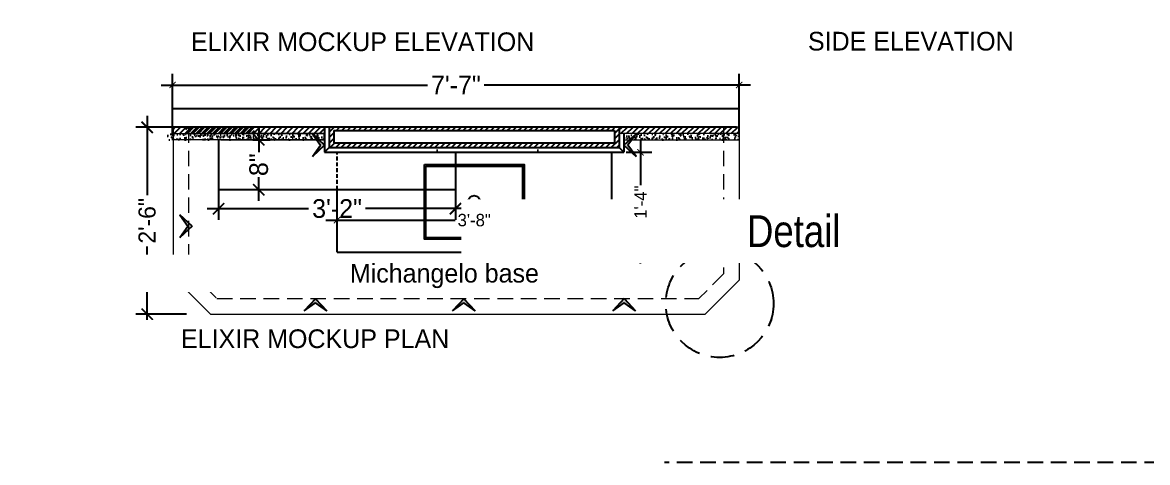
# Model space of a CAD drawing. Header units: inches. Extents: x -137722 to 81594, y -22256 to -1207.
# Drawn here: x -62696.8 to -62516.4, y -3459.7 to -3389.1 of the extents above; entities that cross this region are included whole.
import ezdxf

# ---------------------------------------------------------------- set-up
doc = ezdxf.new("R2010")
doc.units = ezdxf.units.IN
doc.header["$LTSCALE"] = 0.05
doc.header["$MEASUREMENT"] = 0
doc.header["$PDMODE"] = 3
doc.header["$PDSIZE"] = -4
doc.linetypes.add('A2-XREF-115_FURN$0$HIDDEN', pattern=[0.375, 0.25, -0.125])
doc.linetypes.add('DASHED2', pattern=[0.375, 0.25, -0.125])
doc.layers.get('Defpoints').update_dxf_attribs({"linetype": 'DASHED2'})
for name, color, linetype in [('beam', 7, 'Continuous'), ('Civil Dimension - Text', 7, 'Continuous'), ('Flooring Hatch', 251, 'Continuous'), ('HATCH', 251, 'Continuous'), ('text', 176, 'Continuous')]:
    doc.layers.add(name, color=color, linetype=linetype)
doc.layers.add('FURNITURE', color=36, linetype='Continuous', lineweight=18)
doc.styles.add('4MMOF3-8', font='ARIALN.TTF', dxfattribs={"height": 5.12})
doc.styles.add('9-128OF1-4', font='stylu.ttf')
doc.dimstyles.new('DIM 1-4', dxfattribs={"dimtxt": 3.0792, "dimasz": 1.82, "dimexe": 1.82, "dimexo": 0, "dimgap": 0.09, "dimtad": 0, "dimzin": 0, "dimdsep": 46, "dimlunit": 4, "dimtxsty": '9-128OF1-4', "dimblk": 'ARCHTICK', "dimcen": 1.8125, "dimdle": 1.82, "dimclrd": 8, "dimclre": 8, "dimadec": 0, "dimazin": 0, "dimtfac": 1, "dimtofl": 0, "dimtmove": 0, "dimatfit": 3, "dimldrblk": 'OPEN90', "dimfxl": 1, "dimtolj": 1, "dimtzin": 0, "dimlwd": -1, "dimarcsym": 0})

# ---------------------------------------------------------------- blocks, each defined once
blk = doc.blocks.new('adwawd')
at = {"layer": 'Flooring Hatch', "ltscale": 50, "true_color": 0xcd6928, "transparency": 33554687}
h = blk.add_hatch(color=32, dxfattribs=at)
h.dxf.hatch_style = 1
h.paths.add_polyline_path([(-77941.34, -7094.04), (-77946.01, -7099.05), (-77941.34, -7095.73), (-77936.68, -7099.05)])
at = {"layer": 'Civil Dimension - Text', "color": 2, "ltscale": 50}
for p, q in [((-77941.34, -7094.04), (-77946.01, -7099.05)), ((-77946.01, -7099.05), (-77941.34, -7095.73)), ((-77941.34, -7094.04), (-77936.68, -7099.05)), ((-77936.68, -7099.05), (-77941.34, -7095.73))]:
    blk.add_line(p, q, dxfattribs=at)
blk = doc.blocks.new('_ArchTick')
at = {"color": 0, "const_width": 0.15}
blk.add_lwpolyline([(-0.5, -0.5), (0.5, 0.5)], dxfattribs=at)
blk = doc.blocks.new('*D270')
at = {"layer": 'Civil Dimension - Text', "color": 8, "ltscale": 50, "transparency": 16777216}
for p, q in [((-62676.81, -3404.1), (-62676.81, -3416.8)), ((-62676.81, -3437.74), (-62676.81, -3425.04))]:
    blk.add_line(p, q, dxfattribs=at)
at = {"layer": 'Civil Dimension - Text', "color": 8, "lineweight": -2, "ltscale": 50, "transparency": 16777216}
for p, q in [((-62670.87, -3405.92), (-62678.63, -3405.92)), ((-62670.51, -3435.92), (-62678.63, -3435.92))]:
    blk.add_line(p, q, dxfattribs=at)
at = {"layer": 'Defpoints', "color": 0, "ltscale": 50, "transparency": 16777216}
for p in [(-62670.87, -3405.92), (-62676.81, -3435.92), (-62670.51, -3435.92)]:
    blk.add_point(p, dxfattribs=at)
at = {"layer": 'Civil Dimension - Text', "color": 8, "ltscale": 50, "transparency": 16777216, "xscale": 1.82, "yscale": 1.82, "zscale": 1.82}
for p, rotation in [((-62676.81, -3405.92), 90), ((-62676.81, -3435.92), 270)]:
    blk.add_blockref('_ArchTick', p, dxfattribs=dict(at, rotation=rotation))
at = {"layer": 'Civil Dimension - Text', "color": 0, "ltscale": 50, "transparency": 16777216, "insert": (-62676.81, -3420.92), "char_height": 2.75, "attachment_point": 5, "rotation": 90, "style": '9-128OF1-4'}
blk.add_mtext('\\A1;2\'-6"', dxfattribs=at)
blk = doc.blocks.new('_Open90')
at = {"color": 0, "linetype": 'ByBlock', "lineweight": -2}
for p, q in [((0, 0), (-1, 0)), ((-0.5, 0.5), (0, 0)), ((0, 0), (-0.5, -0.5))]:
    blk.add_line(p, q, dxfattribs=at)
blk = doc.blocks.new('*D272')
at = {"layer": 'Civil Dimension - Text', "color": 8, "ltscale": 50, "transparency": 16777216}
for p, q in [((-62658.91, -3406.1), (-62658.91, -3409.93)), ((-62658.91, -3417.74), (-62658.91, -3413.91))]:
    blk.add_line(p, q, dxfattribs=at)
at = {"layer": 'Civil Dimension - Text', "color": 8, "lineweight": -2, "ltscale": 50, "transparency": 16777216}
for p, q in [((-62659.85, -3407.92), (-62657.09, -3407.92)), ((-62659.85, -3415.92), (-62657.09, -3415.92))]:
    blk.add_line(p, q, dxfattribs=at)
at = {"layer": 'Defpoints', "color": 0, "ltscale": 50, "transparency": 16777216}
for p in [(-62659.85, -3407.92), (-62659.85, -3415.92), (-62658.91, -3415.92)]:
    blk.add_point(p, dxfattribs=at)
at = {"layer": 'Civil Dimension - Text', "color": 8, "ltscale": 50, "transparency": 16777216, "xscale": 1.82, "yscale": 1.82, "zscale": 1.82}
for p, rotation in [((-62658.91, -3407.92), 90), ((-62658.91, -3415.92), 270)]:
    blk.add_blockref('_ArchTick', p, dxfattribs=dict(at, rotation=rotation))
at = {"layer": 'Civil Dimension - Text', "color": 0, "ltscale": 50, "transparency": 16777216, "insert": (-62658.91, -3411.92), "char_height": 3, "attachment_point": 5, "rotation": 90, "style": '9-128OF1-4'}
blk.add_mtext('\\A1;8"', dxfattribs=at)
blk = doc.blocks.new('*D273')
at = {"layer": 'Civil Dimension - Text', "color": 8, "ltscale": 50, "transparency": 16777216}
for p, q in [((-62597.67, -3408.1), (-62597.67, -3415.2)), ((-62597.67, -3427.75), (-62597.67, -3420.66))]:
    blk.add_line(p, q, dxfattribs=at)
at = {"layer": 'Civil Dimension - Text', "color": 8, "lineweight": -2, "ltscale": 50, "transparency": 16777216}
for p, q in [((-62599.98, -3409.92), (-62595.85, -3409.92)), ((-62600.37, -3425.93), (-62595.85, -3425.93))]:
    blk.add_line(p, q, dxfattribs=at)
at = {"layer": 'Defpoints', "color": 0, "ltscale": 50, "transparency": 16777216}
for p in [(-62599.98, -3409.92), (-62600.37, -3425.93), (-62597.67, -3425.93)]:
    blk.add_point(p, dxfattribs=at)
at = {"layer": 'Civil Dimension - Text', "color": 8, "ltscale": 50, "transparency": 16777216}
for p, rotation in [((-62597.67, -3409.92), 90), ((-62597.67, -3425.93), 270)]:
    blk.add_blockref('_ArchTick', p, dxfattribs=dict(at, rotation=rotation))
at = {"layer": 'Civil Dimension - Text', "color": 0, "ltscale": 50, "transparency": 16777216, "insert": (-62597.67, -3417.93), "char_height": 2, "attachment_point": 5, "rotation": 90, "style": '9-128OF1-4'}
blk.add_mtext('\\A1;1\'-4"', dxfattribs=at)
blk = doc.blocks.new('*D271')
at = {"layer": 'Civil Dimension - Text', "color": 8, "lineweight": -2, "ltscale": 50, "transparency": 16777216}
for p, q in [((-62646.35, -3423.41), (-62646.35, -3419)), ((-62602.35, -3424.03), (-62602.35, -3419))]:
    blk.add_line(p, q, dxfattribs=at)
at = {"layer": 'Civil Dimension - Text', "color": 8, "ltscale": 50, "transparency": 16777216}
for p, q in [((-62648.17, -3420.82), (-62627.43, -3420.82)), ((-62600.53, -3420.82), (-62621.27, -3420.82))]:
    blk.add_line(p, q, dxfattribs=at)
at = {"layer": 'Defpoints', "color": 0, "ltscale": 50, "transparency": 16777216}
for p in [(-62602.35, -3420.82), (-62646.35, -3423.41), (-62602.35, -3424.03)]:
    blk.add_point(p, dxfattribs=at)
at = {"layer": 'Civil Dimension - Text', "color": 8, "ltscale": 50, "transparency": 16777216, "rotation": 180}
blk.add_blockref('_ArchTick', (-62646.35, -3420.82), dxfattribs=at)
at = {"layer": 'Civil Dimension - Text', "color": 8, "ltscale": 50, "transparency": 16777216}
blk.add_blockref('_ArchTick', (-62602.35, -3420.82), dxfattribs=at)
at = {"layer": 'Civil Dimension - Text', "color": 0, "ltscale": 50, "transparency": 16777216, "insert": (-62624.35, -3420.82), "char_height": 2, "attachment_point": 5, "style": '9-128OF1-4'}
blk.add_mtext('\\A1;3\'-8"', dxfattribs=at)
blk = doc.blocks.new('*D312')
at = {"layer": 'Civil Dimension - Text', "color": 8, "lineweight": -2, "ltscale": 50, "transparency": 16777216}
for p, q in [((-62672.73, -3407.07), (-62672.73, -3397.31)), ((-62581.85, -3407.07), (-62581.85, -3397.31))]:
    blk.add_line(p, q, dxfattribs=at)
at = {"layer": 'Civil Dimension - Text', "color": 8, "ltscale": 50, "transparency": 16777216}
for p, q in [((-62674.55, -3399.13), (-62631.85, -3399.13)), ((-62580.03, -3399.13), (-62622.74, -3399.13))]:
    blk.add_line(p, q, dxfattribs=at)
at = {"layer": 'Defpoints', "color": 0, "ltscale": 50, "transparency": 16777216}
for p in [(-62581.85, -3399.13), (-62672.73, -3407.07), (-62581.85, -3407.07)]:
    blk.add_point(p, dxfattribs=at)
at = {"layer": 'Civil Dimension - Text', "color": 8, "ltscale": 50, "transparency": 16777216, "rotation": 180}
blk.add_blockref('_ArchTick', (-62672.73, -3399.13), dxfattribs=at)
at = {"layer": 'Civil Dimension - Text', "color": 8, "ltscale": 50, "transparency": 16777216}
blk.add_blockref('_ArchTick', (-62581.85, -3399.13), dxfattribs=at)
at = {"layer": 'Civil Dimension - Text', "color": 0, "ltscale": 50, "transparency": 16777216, "insert": (-62627.29, -3399.13), "char_height": 3, "attachment_point": 5, "style": '9-128OF1-4'}
blk.add_mtext('\\A1;7\'-7"', dxfattribs=at)
blk = doc.blocks.new('*D569')
at = {"layer": 'Civil Dimension - Text', "color": 8, "lineweight": -2, "ltscale": 50, "transparency": 16777216}
for p, q in [((-62665.35, -3415.92), (-62665.35, -3420.79)), ((-62627.35, -3415.92), (-62627.35, -3420.79))]:
    blk.add_line(p, q, dxfattribs=at)
at = {"layer": 'Civil Dimension - Text', "color": 8, "ltscale": 50, "transparency": 16777216}
for p, q in [((-62667.17, -3418.97), (-62650.93, -3418.97)), ((-62625.53, -3418.97), (-62641.77, -3418.97))]:
    blk.add_line(p, q, dxfattribs=at)
at = {"layer": 'Defpoints', "color": 0, "ltscale": 50, "transparency": 16777216}
for p in [(-62665.35, -3415.92), (-62627.35, -3415.92), (-62665.35, -3418.97)]:
    blk.add_point(p, dxfattribs=at)
at = {"layer": 'Civil Dimension - Text', "color": 8, "ltscale": 50, "transparency": 16777216, "xscale": 1.82, "yscale": 1.82, "zscale": 1.82, "rotation": 180}
blk.add_blockref('_ArchTick', (-62665.35, -3418.97), dxfattribs=at)
at = {"layer": 'Civil Dimension - Text', "color": 8, "ltscale": 50, "transparency": 16777216, "xscale": 1.82, "yscale": 1.82, "zscale": 1.82}
blk.add_blockref('_ArchTick', (-62627.35, -3418.97), dxfattribs=at)
at = {"layer": 'Civil Dimension - Text', "color": 0, "ltscale": 50, "transparency": 16777216, "insert": (-62646.35, -3418.97), "char_height": 3, "attachment_point": 5, "style": '9-128OF1-4'}
blk.add_mtext('\\A1;3\'-2"', dxfattribs=at)

msp = doc.modelspace()

# ---------------------------------------------------------------- hatches: boundary and pattern name
at = {"layer": 'HATCH', "ltscale": 50, "true_color": 0x939598}
h = msp.add_hatch(dxfattribs=at)
h.set_pattern_fill('AR-CONC', color=252, scale=0.19685)
h.set_pattern_definition([(50, (3917.355, 4909.89), (1.411929493, -0.123527825), [0.147637795, -1.624015748]), (355, (3917.355, 4909.89), (-0.273132546, 1.480693177), [0.118110236, -1.299212598]), (100.4514445, (3917.4727, 4909.8797), (1.138796942, 1.357165337), [0.12547282, -1.380201008]), (46.1842, (3917.355, 4910.2837), (2.10086876, -0.325825356), [0.22145669, -2.43602362]), (96.6356355, (3917.53, 4910.2566), (1.83988572, 1.9175563), [0.188209335, -2.07030268]), (351.184164, (3917.355, 4910.2837), (1.83988572, 1.9175563), [0.177165354, -1.9488189]), (21, (3917.5519, 4910.1853), (1.175013882, -0.792556871), [0.147637795, -1.624015748]), (326, (3917.5519, 4910.1853), (0.47896719, 1.42746072), [0.118110236, -1.299212598]), (71.4514447, (3917.6498, 4910.1192), (1.653981057, 0.634903844), [0.125472815, -1.380201008]), (37.5, (3917.355, 4909.89), (0.023936723, 0.655302862), [0, -1.283464567, 0, -1.318897638, 0, -1.304133858]), (7.5, (3917.355, 4909.89), (0.51785342, 0.776401008), [0, -0.751968504, 0, -1.253937008, 0, -0.497047244]), (327.5, (3916.91605, 4909.89), (1.0508315673, -0.044399354), [0, -0.492125984, 0, -1.535433071, 0, -2.037401575]), (317.5, (3916.7192, 4909.89), (1.14800427, 0.197057052), [0, -0.63976378, 0, -1.01968504, 0, -1.446850394])])
h.paths.add_polyline_path([(-62673.6636, -3406.9181), (-62673.6636, -3407.9181), (-62648.3514, -3407.9246), (-62648.3514, -3406.9246)])
at = {"layer": 'HATCH', "ltscale": 50, "true_color": 0xb3691e}
h = msp.add_hatch(dxfattribs=at)
h.set_pattern_fill('ANSI31', color=32, scale=5)
h.set_pattern_definition([(45, (3979.76903, 4909.89), (-0.441941738, 0.441941738), [])])
edge = h.paths.add_edge_path()
edge.add_line((-62672.6636, -3405.9181), (-62672.6636, -3406.9181))
edge.add_line((-62672.6636, -3406.9181), (-62659.4901, -3406.9181))
edge.add_arc((-62667.3886, -3408.0967), 7.986, 8.486899, 15.831074)
edge.add_line((-62659.7055, -3405.9181), (-62672.6636, -3405.9181))
h = msp.add_hatch(dxfattribs=at)
h.set_pattern_fill('ANSI31', color=32, scale=5)
h.set_pattern_definition([(45, (16848.81605, 42172.897), (-0.4419417382, 0.4419417382), [])])
edge = h.paths.add_edge_path()
edge.add_line((-62648.3514, -3405.9181), (-62670.7055, -3405.9181))
edge.add_arc((-62678.3886, -3408.0967), 7.986, 8.486899, 15.831074, ccw=False)
edge.add_line((-62670.4901, -3406.9181), (-62648.3514, -3406.9181))
edge.add_line((-62648.3514, -3406.9181), (-62648.3514, -3405.9181))
h = msp.add_hatch(dxfattribs=at)
h.set_pattern_fill('ANSI31', color=32, scale=5)
h.set_pattern_definition([(45, (16844.81606, 42172.8905), (-0.4419417382, 0.4419417382), [])])
h.paths.add_polyline_path([(-62601.8514, -3408.4246), (-62646.8514, -3408.4246), (-62646.8514, -3406.4246), (-62601.8514, -3406.4246), (-62601.0561, -3405.9246), (-62647.6014, -3405.9181), (-62647.6014, -3409.1746), (-62601.1014, -3409.1746), (-62601.1014, -3405.9246), (-62601.8514, -3405.9246)])
h = msp.add_hatch(dxfattribs=at)
h.set_pattern_fill('ANSI31', color=32, scale=5)
h.set_pattern_definition([(45, (16838.81606, 42172.8905), (-0.4419417382, 0.4419417382), [])])
h.paths.add_polyline_path([(-62581.8514, -3406.9246), (-62581.8514, -3405.9246), (-62601.1014, -3405.9246), (-62601.1014, -3406.9246)])
at = {"layer": 'HATCH', "ltscale": 50, "true_color": 0x939598}
h = msp.add_hatch(dxfattribs=at)
h.set_pattern_fill('AR-CONC', color=252, scale=0.19685)
h.set_pattern_definition([(50, (3977.2581, 4909.8836), (1.411929493, -0.123527825), [0.147637795, -1.624015748]), (355, (3977.2581, 4909.8836), (-0.273132546, 1.480693177), [0.118110236, -1.299212598]), (100.4514445, (3977.3757, 4909.8733), (1.138796942, 1.357165337), [0.12547282, -1.380201008]), (46.1842, (3977.258, 4910.2773), (2.10086876, -0.325825356), [0.22145669, -2.43602362]), (96.6356355, (3977.4332, 4910.2501), (1.83988572, 1.9175563), [0.188209335, -2.07030268]), (351.184164, (3977.258, 4910.2773), (1.83988572, 1.9175563), [0.177165354, -1.9488189]), (21, (3977.4549, 4910.1788), (1.175013882, -0.792556871), [0.147637795, -1.624015748]), (326, (3977.455, 4910.1788), (0.47896719, 1.42746072), [0.118110236, -1.299212598]), (71.4514447, (3977.5529, 4910.1128), (1.653981057, 0.634903844), [0.125472815, -1.380201008]), (37.5, (3977.2581, 4909.88355), (0.023936723, 0.655302862), [0, -1.283464567, 0, -1.318897638, 0, -1.304133858]), (7.5, (3977.2581, 4909.88355), (0.51785342, 0.776401008), [0, -0.751968504, 0, -1.253937008, 0, -0.497047244]), (327.5, (3976.8191, 4909.88355), (1.0508315673, -0.044399354), [0, -0.492125984, 0, -1.535433071, 0, -2.037401575]), (317.5, (3976.6223, 4909.8836), (1.14800427, 0.197057052), [0, -0.63976378, 0, -1.01968504, 0, -1.446850394])])
h.paths.add_polyline_path([(-62600.3514, -3406.9246), (-62600.3514, -3407.9246), (-62581.8514, -3407.9246), (-62581.8514, -3406.9246)])
at = {"layer": 'HATCH', "ltscale": 50, "true_color": 0x636466}
h = msp.add_hatch(dxfattribs=at)
h.set_pattern_fill('AR-CONC', color=251, scale=2)
h.set_pattern_definition([(50, (16844.816, 42172.89), (14.3452037, -1.2550427), [1.5, -16.5]), (355, (16844.816, 42172.89), (-2.7750267, 15.0438427), [1.2, -13.2]), (100.451444, (16846.011, 42172.786), (11.570177, 13.7887998), [1.2748038, -14.0228422]), (46.1842, (16844.816, 42176.89), (21.3448266, -3.3103856), [2.25, -24.75]), (96.635635, (16846.595, 42176.615), (18.693239, 19.482372), [1.912207, -21.034275]), (351.184164, (16844.816, 42176.89), (18.693239, 19.482372), [1.8, -19.8]), (21, (16846.816, 42175.89), (11.938141, -8.0523778), [1.5, -16.5]), (326, (16846.816, 42175.89), (4.8663066, 14.503001), [1.2, -13.2]), (71.451445, (16847.811, 42175.22), (16.8044475, 6.450623), [1.2748038, -14.0228422]), (37.5, (16844.816, 42172.8905), (0.2431971, 6.65787708), [0, -13.04, 0, -13.4, 0, -13.25]), (7.5, (16844.816, 42172.8905), (5.26139075, 7.88823424), [0, -7.64, 0, -12.74, 0, -5.05]), (327.5, (16840.356, 42172.8905), (10.67644872, -0.45109743), [0, -5, 0, -15.6, 0, -20.7]), (317.5, (16838.356, 42172.8905), (11.6637234, 2.0020996), [0, -6.5, 0, -10.36, 0, -14.7])])
h.paths.add_polyline_path([(-62600.3514, -3409.9246), (-62600.3514, -3409.1746), (-62644.3514, -3409.1746), (-62644.3514, -3409.9246)])

# ---------------------------------------------------------------- linework, layer by layer
at = {"ltscale": 50}
for p, q in [((-62648.3514, -3405.9246), (-62648.3514, -3409.9246)), ((-62648.3514, -3407.9246), (-62648.3514, -3406.9246)), ((-62647.6014, -3405.9246), (-62647.6014, -3409.1746)), ((-62646.8514, -3406.4246), (-62646.8514, -3408.4246)), ((-62646.8514, -3406.4246), (-62601.8514, -3406.4246)), ((-62601.8514, -3406.4246), (-62601.8514, -3408.4246)), ((-62601.1014, -3405.9246), (-62601.1014, -3409.1746)), ((-62600.3514, -3406.9246), (-62600.3514, -3409.9246)), ((-62665.3514, -3407.9181), (-62665.3514, -3415.9181)), ((-62646.8514, -3408.4246), (-62601.8514, -3408.4246)), ((-62647.6014, -3409.1746), (-62648.3514, -3409.9246)), ((-62648.3514, -3409.9246), (-62600.3514, -3409.9246)), ((-62647.6014, -3409.1746), (-62601.1014, -3409.1746)), ((-62627.3514, -3409.9246), (-62627.3514, -3415.9246)), ((-62602.3514, -3409.9246), (-62602.3514, -3425.9346)), ((-62601.1014, -3409.1746), (-62600.3514, -3409.9246)), ((-62665.3514, -3415.9181), (-62627.3514, -3415.9246)), ((-62646.3514, -3425.9346), (-62646.3514, -3415.9246)), ((-62646.3514, -3425.9346), (-62602.3514, -3425.9346))]:
    msp.add_line(p, q, dxfattribs=at)
at = {"linetype": 'A2-XREF-115_FURN$0$HIDDEN', "ltscale": 50}
msp.add_line((-62646.3514, -3415.9246), (-62646.3514, -3409.9246), dxfattribs=at)
at = {"ltscale": 50}
for points in [[(-62632.3514, -3411.8796), (-62616.3514, -3411.8796), (-62616.3514, -3423.8796), (-62632.3514, -3423.8796)], [(-62632.1014, -3412.1296), (-62616.6014, -3412.1296), (-62616.6014, -3423.6296), (-62632.1014, -3423.6296)]]:
    msp.add_lwpolyline(points, close=True, dxfattribs=at)
msp.add_circle((-62624.3514, -3417.8796), 1, dxfattribs=at)
at = {"layer": 'beam', "color": 9, "linetype": 'A2-XREF-115_FURN$0$HIDDEN', "ltscale": 200, "true_color": 0xc7c8ca}
msp.add_line((-62390.598, -3459.7157), (-62593.848, -3459.7157), dxfattribs=at)
at = {"layer": 'Civil Dimension - Text', "ltscale": 50}
for p, q in [((-62672.7318, -3402.9181), (-62581.8514, -3402.9181)), ((-62658.3728, -3402.9181), (-62657.3728, -3402.9181)), ((-62581.8514, -3405.9181), (-62581.8514, -3402.9181)), ((-62582.2971, -3405.9181), (-62672.2971, -3405.9181))]:
    msp.add_line(p, q, dxfattribs=at)
at = {"layer": 'FURNITURE', "ltscale": 50}
for p, q in [((-62581.8624, -3405.9181), (-62672.7318, -3405.9181)), ((-62672.6636, -3406.9181), (-62648.3514, -3406.9241)), ((-62648.3514, -3406.9239), (-62665.0134, -3406.9181)), ((-62581.8514, -3406.9181), (-62601.1014, -3406.9246)), ((-62648.3514, -3407.9239), (-62663.5284, -3407.9181)), ((-62648.3514, -3407.9239), (-62663.5284, -3407.9181))]:
    msp.add_line(p, q, dxfattribs=at)
at = {"layer": 'FURNITURE', "color": 6, "ltscale": 50}
for p, q in [((-62672.6636, -3405.9181), (-62672.6636, -3429.9181)), ((-62581.8514, -3405.9181), (-62581.8514, -3430.4722)), ((-62581.8514, -3405.9181), (-62581.8514, -3407.9181)), ((-62648.3514, -3407.9242), (-62672.6636, -3407.9181)), ((-62665.0134, -3407.9181), (-62648.3514, -3407.9239)), ((-62648.3514, -3407.9239), (-62665.0134, -3407.9181)), ((-62648.3514, -3407.9239), (-62665.0134, -3407.9181)), ((-62600.3514, -3407.9246), (-62581.8514, -3407.9181)), ((-62672.6636, -3429.9181), (-62666.6636, -3435.9181)), ((-62581.8514, -3430.4722), (-62587.2973, -3435.9181)), ((-62666.6636, -3435.9181), (-62587.2973, -3435.9181))]:
    msp.add_line(p, q, dxfattribs=at)
at = {"layer": 'FURNITURE', "color": 6, "linetype": 'A2-XREF-115_FURN$0$HIDDEN', "ltscale": 200}
for p, q in [((-62670.1636, -3405.9181), (-62670.1636, -3428.8826)), ((-62584.3514, -3405.9181), (-62584.3514, -3429.4367)), ((-62670.1636, -3428.8826), (-62665.6281, -3433.4181)), ((-62584.3514, -3429.4367), (-62588.3328, -3433.4181)), ((-62665.6281, -3433.4181), (-62588.3328, -3433.4181))]:
    msp.add_line(p, q, dxfattribs=at)
at = {"layer": 'FURNITURE', "ltscale": 50}
for points in [[(-62645.8356, -3405.9246), (-62672.6636, -3405.9181)], [(-62604.7621, -3405.9246), (-62647.8356, -3405.9246)], [(-62581.8514, -3405.9181), (-62604.7621, -3405.9246)]]:
    msp.add_lwpolyline(points, dxfattribs=at)
at = {"layer": 'FURNITURE', "color": 6, "ltscale": 50}
msp.add_lwpolyline([(-62665.0134, -3407.9181), (-62648.3514, -3407.9241)], dxfattribs=at)

# ---------------------------------------------------------------- block references
at = {"layer": 'Civil Dimension - Text', "yscale": 0.3918184986101589, "zscale": 0.3918184986101589}
for p, xscale, rotation in [((-59868.7765, 27130.0838), -0.3918184986101589, 270), ((-65379.9264, 27130.0838), 0.3918184986101589, 90), ((-59890.0345, 27117.0882), -0.3918184986101589, 270), ((-65381.9264, 27117.0882), 0.3918184986101589, 90)]:
    msp.add_blockref('adwawd', p, dxfattribs=dict(at, xscale=xscale, rotation=rotation))
at = {"layer": 'Civil Dimension - Text', "xscale": -0.3918184986101589, "yscale": 0.3918184986101589, "zscale": 0.3918184986101589}
for p in [(-93188.6584, -653.8431), (-93164.8834, -653.8431), (-93139.1705, -653.8269)]:
    msp.add_blockref('adwawd', p, dxfattribs=at)

# ---------------------------------------------------------------- texts
at = {"layer": 'text', "ltscale": 50, "insert": (-62724.9905, -3392.2071), "char_height": 3, "attachment_point": 4, "style": '4MMOF3-8', "bg_fill": 2}
msp.add_mtext_dynamic_manual_height_columns('\\pi55.21065;{\\fStylus BT|b0|i0|c0|p34;ELIXIR MOCKUP ELEVATION}', width=164.542099, gutter_width=15.396, heights=[0], dxfattribs=at)

# ---------------------------------------------------------------- dimensions: what is measured, and where the dimension line sits
at = {"layer": 'Civil Dimension - Text', "ltscale": 50}
for base, p1, p2, override, picture, middle in [((-62581.8514, -3399.1263), (-62672.7318, -3407.0654), (-62581.8514, -3407.0654), {"dimtxt": 3, "dimasz": 1, "dimfxl": 0, "dimarcsym": 1}, '*D312', (-62627.2916, -3399.1263)), ((-62665.3514, -3418.9741), (-62627.3514, -3415.9246), (-62665.3514, -3415.9181), {"dimtxt": 3, "dimdec": 3, "dimtdec": 3, "dimtmove": 1, "dimfxl": 0, "dimfrac": 1, "dimarcsym": 1}, '*D569', (-62646.3514, -3418.9741)), ((-62602.3514, -3420.8235), (-62646.3514, -3423.4084), (-62602.3514, -3424.0296), {"dimtxt": 2, "dimasz": 1, "dimdec": 3, "dimtdec": 3, "dimtmove": 1, "dimfxl": 0, "dimfrac": 1, "dimarcsym": 1}, '*D271', (-62624.3514, -3420.8235))]:
    dim = msp.add_linear_dim(base=base, p1=p1, p2=p2, dimstyle='DIM 1-4', override=override, dxfattribs=at)
    dim.commit()
    dim.dimension.update_dxf_attribs({"geometry": picture, "text_midpoint": middle})
for base, p1, p2, override, picture, middle in [((-62676.809, -3435.9181), (-62670.8687, -3405.9181), (-62670.5144, -3435.9181), {"dimtxt": 2.75, "dimdec": 3, "dimtdec": 3, "dimtmove": 1, "dimfxl": 0, "dimfrac": 1, "dimarcsym": 1}, '*D270', (-62676.809, -3420.9181)), ((-62658.9137, -3415.9199), (-62659.848, -3407.9213), (-62659.8494, -3415.9199), {"dimtxt": 3, "dimdec": 3, "dimtdec": 3, "dimtmove": 1, "dimfxl": 0, "dimfrac": 1, "dimarcsym": 1}, '*D272', (-62658.9137, -3411.9206)), ((-62597.6711, -3425.9346), (-62599.9818, -3409.9246), (-62600.371, -3425.9346), {"dimtxt": 2, "dimasz": 1, "dimdec": 3, "dimtdec": 3, "dimtmove": 1, "dimfxl": 0, "dimfrac": 1, "dimarcsym": 1}, '*D273', (-62597.6711, -3417.9296))]:
    dim = msp.add_linear_dim(base=base, p1=p1, p2=p2, angle=90, dimstyle='DIM 1-4', override=override, dxfattribs=at)
    dim.commit()
    dim.dimension.update_dxf_attribs({"geometry": picture, "text_midpoint": middle})

# ---------------------------------------------------------------- next in the draw order: texts
at = {"layer": 'text', "ltscale": 50, "char_height": 3, "attachment_point": 4, "style": '4MMOF3-8', "bg_fill": 2}
for s, insert in [('\\pi66.07522;{\\fStylus BT|b0|i0|c0|p34;SIDE ELEVATION}', (-62636.8938, -3392.1145)), ('\\pi132.30418;{\\fStylus BT|b0|i0|c0|p34;Michangelo base}', (-62776.6029, -3429.7829)), ('\\pi61.17332;{\\fStylus BT|b0|i0|c0|p34;ELIXIR MOCKUP PLAN}', (-62732.5574, -3439.8681))]:
    msp.add_mtext_dynamic_manual_height_columns(s, width=164.542099, gutter_width=15.396, heights=[0], dxfattribs=dict(at, insert=insert))

# ---------------------------------------------------------------- next in the draw order: linework, layer by layer
at = {"color": 242, "linetype": 'A2-XREF-115_FURN$0$HIDDEN', "ltscale": 300, "true_color": 0xcd2027}
msp.add_circle((-62584.9826, -3434.2021), 8.6474, dxfattribs=at)

# ---------------------------------------------------------------- next in the draw order: texts
at = {"layer": 'text', "ltscale": 50, "insert": (-62623.8736, -3422.6166), "char_height": 5.12, "width": 100.677375, "attachment_point": 4, "style": '4MMOF3-8', "bg_fill": 2}
msp.add_mtext('\\pi43.27511;Detail', dxfattribs=at)

doc.saveas('drawing.dxf')
